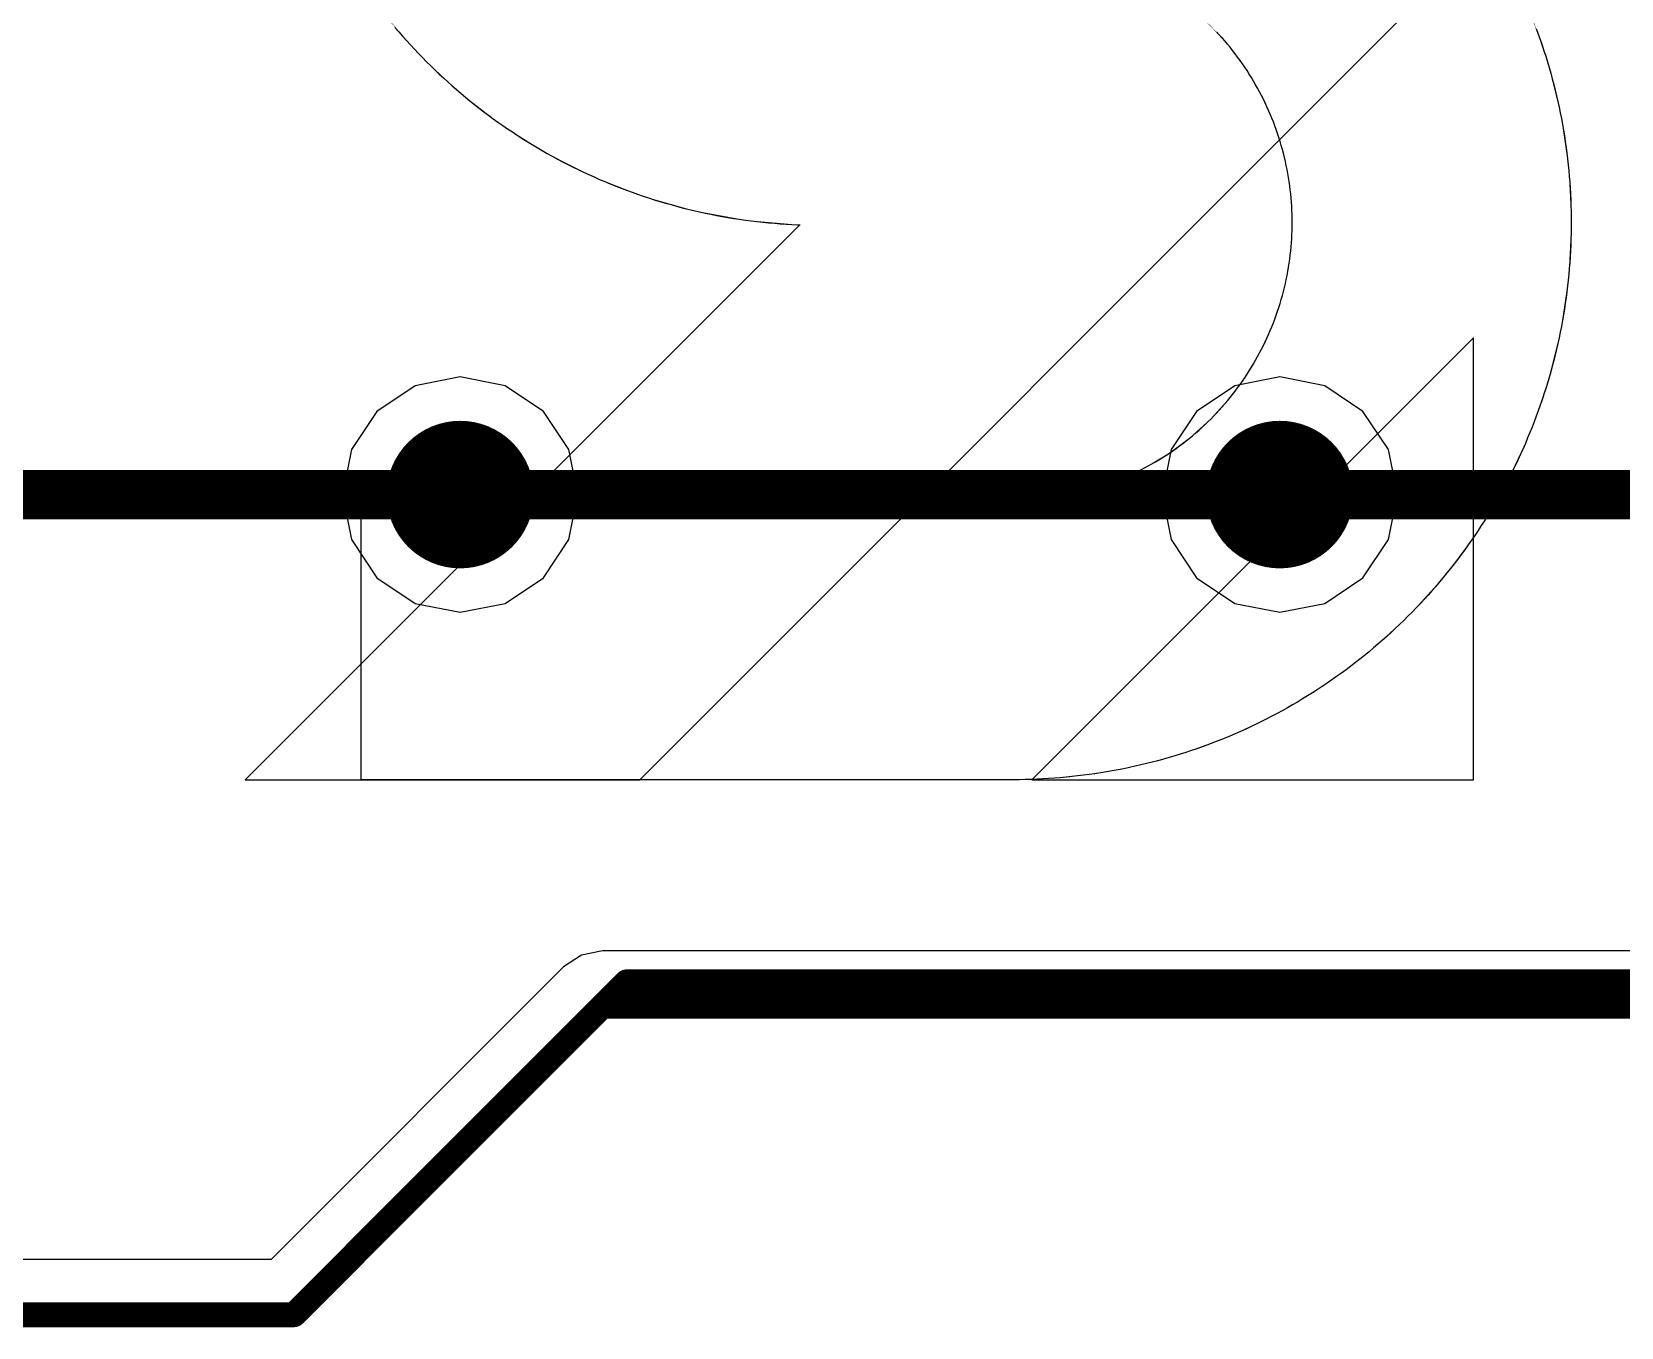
# Model space of a CAD drawing. Extents: x 17 to 262, y 47 to 156.
# Drawn here: x 108.693 to 113.542, y 47.461 to 51.411 of the extents above; entities that cross this region are included whole.
import ezdxf

# ---------------------------------------------------------------- set-up
doc = ezdxf.new("R2010")
doc.units = 0
doc.layers.get('0').update_dxf_attribs({"linetype": 'CONTINUOUS'})
for name, color, linetype in [('BOTTOMLAYER', 5, 'CONTINUOUS'), ('BOTTOMOVERLAY', 54, 'CONTINUOUS'), ('BOTTOMSOLDER', 6, 'CONTINUOUS'), ('KEEPOUTLAYER', 6, 'CONTINUOUS'), ('MECHANICAL1', 6, 'CONTINUOUS'), ('MIDLAYER1', 16, 'CONTINUOUS'), ('MIDLAYER2', 76, 'CONTINUOUS'), ('MULTILAYER', 9, 'CONTINUOUS'), ('TOPLAYER', 1, 'CONTINUOUS'), ('TOPOVERLAY', 2, 'CONTINUOUS'), ('VIAHOLELAYER', 16, 'CONTINUOUS')]:
    doc.layers.add(name, color=color, linetype=linetype)

# ---------------------------------------------------------------- blocks, each defined once
blk = doc.blocks.new('3DR_SMALL_B_1')
at = {"layer": 'BOTTOMOVERLAY'}
for p, q in [((5.8347, 2.533), (3.2928, -0.009)), ((5.3473, 0.842), (7.0383, 2.533)), ((7.0383, 2.533), (5.8347, 2.533)), ((5.3471, 0.8416), (5.3472, 0.8417)), ((5.3472, 0.8414), (5.3471, 0.8416)), ((5.3472, 0.8418), (5.3473, 0.842)), ((5.3472, 0.8417), (5.3472, 0.8418)), ((5.3472, 0.8413), (5.3472, 0.8414)), ((5.3473, 0.8411), (5.3472, 0.8413)), ((5.3475, 0.841), (5.3473, 0.8411)), ((5.3476, 0.841), (5.3475, 0.841)), ((5.3477, 0.841), (5.3476, 0.841)), ((5.3477, 0.8409), (5.3477, 0.841)), ((5.3534, 0.8407), (5.3477, 0.8409)), ((5.3712, 0.8399), (5.3534, 0.8407)), ((5.3889, 0.8389), (5.3712, 0.8399)), ((5.4067, 0.8377), (5.3889, 0.8389)), ((5.4245, 0.8363), (5.4067, 0.8377)), ((5.4422, 0.8347), (5.4245, 0.8363)), ((5.46, 0.8329), (5.4422, 0.8347)), ((5.4777, 0.831), (5.46, 0.8329)), ((5.4954, 0.8288), (5.4777, 0.831)), ((5.513, 0.8265), (5.4954, 0.8288)), ((5.5307, 0.824), (5.513, 0.8265)), ((5.5483, 0.8213), (5.5307, 0.824)), ((5.5659, 0.8184), (5.5483, 0.8213)), ((5.5834, 0.8153), (5.5659, 0.8184)), ((5.6009, 0.8121), (5.5834, 0.8153)), ((5.6184, 0.8087), (5.6009, 0.8121)), ((5.6359, 0.805), (5.6184, 0.8087)), ((5.6533, 0.8013), (5.6359, 0.805)), ((5.6706, 0.7973), (5.6533, 0.8013)), ((5.688, 0.7931), (5.6706, 0.7973)), ((5.7052, 0.7888), (5.688, 0.7931)), ((5.7225, 0.7843), (5.7052, 0.7888)), ((5.7397, 0.7795), (5.7225, 0.7843)), ((5.7568, 0.7747), (5.7397, 0.7795)), ((5.7739, 0.7696), (5.7568, 0.7747)), ((5.7909, 0.7644), (5.7739, 0.7696)), ((5.8079, 0.759), (5.7909, 0.7644)), ((5.8248, 0.7534), (5.8079, 0.759)), ((5.8417, 0.7476), (5.8248, 0.7534)), ((5.8585, 0.7416), (5.8417, 0.7476)), ((5.8752, 0.7355), (5.8585, 0.7416)), ((5.8919, 0.7292), (5.8752, 0.7355)), ((5.9085, 0.7227), (5.8919, 0.7292)), ((5.925, 0.7161), (5.9085, 0.7227)), ((5.9415, 0.7093), (5.925, 0.7161)), ((5.9578, 0.7023), (5.9415, 0.7093)), ((5.9742, 0.6951), (5.9578, 0.7023)), ((5.9904, 0.6878), (5.9742, 0.6951)), ((6.0066, 0.6803), (5.9904, 0.6878)), ((6.0226, 0.6726), (6.0066, 0.6803)), ((6.0386, 0.6648), (6.0226, 0.6726)), ((6.0546, 0.6568), (6.0386, 0.6648)), ((6.0704, 0.6486), (6.0546, 0.6568)), ((6.0861, 0.6403), (6.0704, 0.6486)), ((6.1018, 0.6318), (6.0861, 0.6403)), ((6.1174, 0.6231), (6.1018, 0.6318)), ((6.1328, 0.6143), (6.1174, 0.6231)), ((6.1482, 0.6053), (6.1328, 0.6143)), ((6.1635, 0.5961), (6.1482, 0.6053)), ((6.1787, 0.5868), (6.1635, 0.5961)), ((6.1938, 0.5774), (6.1787, 0.5868)), ((6.2088, 0.5677), (6.1938, 0.5774)), ((6.2237, 0.5579), (6.2088, 0.5677)), ((6.2385, 0.548), (6.2237, 0.5579)), ((6.2532, 0.5379), (6.2385, 0.548)), ((6.2677, 0.5277), (6.2532, 0.5379)), ((6.2822, 0.5173), (6.2677, 0.5277)), ((6.2966, 0.5067), (6.2822, 0.5173)), ((6.3108, 0.496), (6.2966, 0.5067)), ((6.3249, 0.4852), (6.3108, 0.496)), ((6.339, 0.4742), (6.3249, 0.4852)), ((6.3529, 0.463), (6.339, 0.4742)), ((6.3667, 0.4518), (6.3529, 0.463)), ((6.3803, 0.4403), (6.3667, 0.4518)), ((6.3939, 0.4288), (6.3803, 0.4403)), ((6.4073, 0.4171), (6.3939, 0.4288)), ((6.4206, 0.4052), (6.4073, 0.4171)), ((6.4338, 0.3932), (6.4206, 0.4052)), ((6.4468, 0.3811), (6.4338, 0.3932)), ((6.4598, 0.3688), (6.4468, 0.3811)), ((6.4726, 0.3564), (6.4598, 0.3688)), ((6.4852, 0.3439), (6.4726, 0.3564)), ((6.4978, 0.3312), (6.4852, 0.3439)), ((6.5102, 0.3184), (6.4978, 0.3312)), ((6.5224, 0.3055), (6.5102, 0.3184)), ((6.5346, 0.2924), (6.5224, 0.3055)), ((6.5465, 0.2793), (6.5346, 0.2924)), ((6.5584, 0.266), (6.5465, 0.2793)), ((6.5701, 0.2525), (6.5584, 0.266)), ((6.5817, 0.239), (6.5701, 0.2525))]:
    blk.add_line(p, q, dxfattribs=at)
at = {"layer": 'BOTTOMOVERLAY', "const_width": 0.00119}
for points in [[(5.8345, 2.5336), (3.2913, -0.0096)], [(4.6403, 2.5336), (3.2913, 1.1845)], [(4.6403, 2.5336), (3.2913, 2.5336)], [(3.2913, 2.5336), (3.2913, 1.1845)], [(7.0398, 2.5336), (5.3477, 0.8416)], [(7.0398, 2.5336), (5.8345, 2.5336)]]:
    blk.add_lwpolyline(points, dxfattribs=at)
at = {"layer": 'BOTTOMOVERLAY', "const_width": 0.000592}
for points in [[(3.291, 2.5336, 1), (3.2916, 2.5336, 1)], [(3.291, 2.5336, 1), (3.2916, 2.5336, 1)], [(4.64, 2.5336, 1), (4.6406, 2.5336, 1)], [(4.64, 2.5336, 1), (4.6406, 2.5336, 1)], [(5.8342, 2.5336, 1), (5.8348, 2.5336, 1)], [(5.8342, 2.5336, 1), (5.8348, 2.5336, 1)], [(7.0395, 2.5336, 1), (7.0401, 2.5336, 1)], [(7.0395, 2.5336, 1), (7.0401, 2.5336, 1)], [(3.291, 1.1845, 1), (3.2916, 1.1845, 1)], [(3.291, 1.1845, 1), (3.2916, 1.1845, 1)], [(5.3474, 0.8416, 1), (5.348, 0.8416, 1)], [(5.3474, 0.8416, 1), (5.348, 0.8416, 1)]]:
    blk.add_lwpolyline(points, format="xyb", close=True, dxfattribs=at)
at = {"layer": 'BOTTOMOVERLAY', "const_width": 0.00119}
blk.add_lwpolyline([(5.3477, 0.8416, -0.402614), (6.9842, -0.8572)], format="xyb", dxfattribs=at)
at = {"layer": 'BOTTOMSOLDER'}
for p, q in [((3.2919, 1.186), (4.6389, 2.5329)), ((4.6389, 2.5329), (3.2919, 2.5329)), ((3.2919, 2.5329), (3.2919, 1.186))]:
    blk.add_line(p, q, dxfattribs=at)
blk = doc.blocks.new('3DR_SMALL_2')
at = {"layer": 'TOPOVERLAY'}
for p, q in [((-3.3562, -0.2615), (-3.3647, -0.2523)), ((-3.3477, -0.2708), (-3.3562, -0.2615)), ((-3.3395, -0.2803), (-3.3477, -0.2708)), ((-3.3313, -0.2899), (-3.3395, -0.2803)), ((-3.3233, -0.2996), (-3.3313, -0.2899)), ((-2.3892, -0.2427), (-2.3831, -0.2594)), ((-2.3831, -0.2594), (-2.3771, -0.2762)), ((-2.3771, -0.2762), (-2.3713, -0.293)), ((-3.3155, -0.3094), (-3.3233, -0.2996)), ((-3.3078, -0.3194), (-3.3155, -0.3094)), ((-3.3002, -0.3294), (-3.3078, -0.3194)), ((-3.2928, -0.3396), (-3.3002, -0.3294)), ((-2.3713, -0.293), (-2.3657, -0.31)), ((-2.3657, -0.31), (-2.3603, -0.3269)), ((-2.3603, -0.3269), (-2.3551, -0.344)), ((-3.2855, -0.3499), (-3.2928, -0.3396)), ((-3.2784, -0.3602), (-3.2855, -0.3499)), ((-3.2715, -0.3707), (-3.2784, -0.3602)), ((-3.2647, -0.3813), (-3.2715, -0.3707)), ((-3.258, -0.392), (-3.2647, -0.3813)), ((-2.3551, -0.344), (-2.35, -0.361)), ((-2.35, -0.361), (-2.3451, -0.3782)), ((-2.3451, -0.3782), (-2.3404, -0.3954)), ((-3.2516, -0.4028), (-3.258, -0.392)), ((-3.2452, -0.4137), (-3.2516, -0.4028)), ((-3.2391, -0.4246), (-3.2452, -0.4137)), ((-3.2331, -0.4357), (-3.2391, -0.4246)), ((-3.2273, -0.4469), (-3.2331, -0.4357)), ((-2.3404, -0.3954), (-2.3359, -0.4126)), ((-2.3359, -0.4126), (-2.3316, -0.4299)), ((-2.3316, -0.4299), (-2.3274, -0.4472)), ((-3.2216, -0.4581), (-3.2273, -0.4469)), ((-3.2161, -0.4694), (-3.2216, -0.4581)), ((-3.2108, -0.4808), (-3.2161, -0.4694)), ((-3.2056, -0.4923), (-3.2108, -0.4808)), ((-2.3274, -0.4472), (-2.3234, -0.4646)), ((-2.3234, -0.4646), (-2.3197, -0.482)), ((-2.3197, -0.482), (-2.316, -0.4994)), ((-3.2006, -0.5038), (-3.2056, -0.4923)), ((-3.1958, -0.5155), (-3.2006, -0.5038)), ((-3.1912, -0.5272), (-3.1958, -0.5155)), ((-3.1867, -0.5389), (-3.1912, -0.5272)), ((-2.316, -0.4994), (-2.3126, -0.5169)), ((-2.3126, -0.5169), (-2.3094, -0.5344)), ((-3.1824, -0.5507), (-3.1867, -0.5389)), ((-3.1783, -0.5626), (-3.1824, -0.5507)), ((-3.1744, -0.5746), (-3.1783, -0.5626)), ((-3.1706, -0.5866), (-3.1744, -0.5746)), ((-2.3094, -0.5344), (-2.3063, -0.552)), ((-2.3063, -0.552), (-2.3034, -0.5696)), ((-2.3034, -0.5696), (-2.3007, -0.5872)), ((-3.167, -0.5986), (-3.1706, -0.5866)), ((-3.1636, -0.6108), (-3.167, -0.5986)), ((-3.1604, -0.6229), (-3.1636, -0.6108)), ((-3.1573, -0.6351), (-3.1604, -0.6229)), ((-2.3007, -0.5872), (-2.2982, -0.6048)), ((-2.2982, -0.6048), (-2.2959, -0.6225)), ((-2.2959, -0.6225), (-2.2937, -0.6402)), ((-3.1545, -0.6474), (-3.1573, -0.6351)), ((-3.1518, -0.6597), (-3.1545, -0.6474)), ((-3.1493, -0.672), (-3.1518, -0.6597)), ((-3.147, -0.6844), (-3.1493, -0.672)), ((-2.2937, -0.6402), (-2.2918, -0.6579)), ((-2.2918, -0.6579), (-2.29, -0.6756)), ((-2.29, -0.6756), (-2.2884, -0.6934)), ((-3.1448, -0.6968), (-3.147, -0.6844)), ((-3.1429, -0.7092), (-3.1448, -0.6968)), ((-3.1411, -0.7216), (-3.1429, -0.7092)), ((-3.1395, -0.7341), (-3.1411, -0.7216)), ((-2.2884, -0.6934), (-2.287, -0.7111)), ((-2.287, -0.7111), (-2.2858, -0.7289)), ((-3.1381, -0.7466), (-3.1395, -0.7341)), ((-3.1369, -0.7592), (-3.1381, -0.7466)), ((-3.1359, -0.7717), (-3.1369, -0.7592)), ((-3.1351, -0.7842), (-3.1359, -0.7717)), ((-2.2858, -0.7289), (-2.2848, -0.7467)), ((-2.2848, -0.7467), (-2.284, -0.7645)), ((-2.284, -0.7645), (-2.2833, -0.7823)), ((-3.1344, -0.7968), (-3.1351, -0.7842)), ((-3.134, -0.8094), (-3.1344, -0.7968)), ((-3.1337, -0.822), (-3.134, -0.8094)), ((-3.1336, -0.8337), (-3.1337, -0.822)), ((-2.2833, -0.7823), (-2.2828, -0.8001)), ((-2.2828, -0.8001), (-2.2826, -0.8179)), ((-2.2826, -0.8179), (-2.2825, -0.8337)), ((-3.1351, -0.8831), (-3.1344, -0.8705)), ((-3.1344, -0.8705), (-3.134, -0.8579)), ((-3.134, -0.8579), (-3.1337, -0.8454)), ((-3.1337, -0.8454), (-3.1336, -0.8337)), ((-3.1336, -0.8337), (-3.1336, -0.8337)), ((-3.1336, -0.8337), (-3.1336, -0.8337)), ((-3.1336, -0.8337), (-3.1336, -0.8337)), ((-3.1336, -0.8337), (-3.1336, -0.8337)), ((-2.2828, -0.8674), (-2.2833, -0.8852)), ((-2.2826, -0.8496), (-2.2828, -0.8674)), ((-2.2825, -0.8337), (-2.2826, -0.8496)), ((-2.2825, -0.8337), (-2.2825, -0.8337)), ((-2.2825, -0.8337), (-2.2825, -0.8337)), ((-2.2825, -0.8337), (-2.2825, -0.8337)), ((-2.2825, -0.8337), (-2.2825, -0.8337)), ((-2.2825, -0.8337), (-2.2825, -0.8337)), ((-3.1395, -0.9332), (-3.1381, -0.9207)), ((-3.1381, -0.9207), (-3.1369, -0.9082)), ((-3.1369, -0.9082), (-3.1359, -0.8956)), ((-3.1359, -0.8956), (-3.1351, -0.8831)), ((-2.2848, -0.9208), (-2.2858, -0.9386)), ((-2.284, -0.903), (-2.2848, -0.9208)), ((-2.2833, -0.8852), (-2.284, -0.903)), ((-3.1448, -0.9706), (-3.1429, -0.9582)), ((-3.1429, -0.9582), (-3.1411, -0.9457)), ((-3.1411, -0.9457), (-3.1395, -0.9332)), ((-2.287, -0.9564), (-2.2884, -0.9741)), ((-2.2858, -0.9386), (-2.287, -0.9564)), ((-3.1545, -1.02), (-3.1518, -1.0077)), ((-3.1518, -1.0077), (-3.1493, -0.9953)), ((-3.1493, -0.9953), (-3.147, -0.983)), ((-3.147, -0.983), (-3.1448, -0.9706)), ((-2.2918, -1.0096), (-2.2937, -1.0273)), ((-2.29, -0.9919), (-2.2918, -1.0096)), ((-2.2884, -0.9741), (-2.29, -0.9919)), ((-3.167, -1.0687), (-3.1636, -1.0566)), ((-3.1636, -1.0566), (-3.1604, -1.0444)), ((-3.1604, -1.0444), (-3.1573, -1.0322)), ((-3.1573, -1.0322), (-3.1545, -1.02)), ((-2.2982, -1.0627), (-2.3007, -1.0803)), ((-2.2959, -1.045), (-2.2982, -1.0627)), ((-2.2937, -1.0273), (-2.2959, -1.045)), ((-3.1824, -1.1166), (-3.1783, -1.1047)), ((-3.1783, -1.1047), (-3.1744, -1.0928)), ((-3.1744, -1.0928), (-3.1706, -1.0808)), ((-3.1706, -1.0808), (-3.167, -1.0687)), ((-2.3034, -1.0979), (-2.3063, -1.1155)), ((-2.3007, -1.0803), (-2.3034, -1.0979)), ((-3.2056, -1.1751), (-3.2006, -1.1635)), ((-3.2006, -1.1635), (-3.1958, -1.1519)), ((-3.1958, -1.1519), (-3.1912, -1.1402)), ((-3.1912, -1.1402), (-3.1867, -1.1284)), ((-3.1867, -1.1284), (-3.1824, -1.1166)), ((-2.3126, -1.1506), (-2.316, -1.168)), ((-2.3094, -1.133), (-2.3126, -1.1506)), ((-2.3063, -1.1155), (-2.3094, -1.133)), ((-3.2273, -1.2205), (-3.2216, -1.2093)), ((-3.2216, -1.2093), (-3.2161, -1.198)), ((-3.2161, -1.198), (-3.2108, -1.1866)), ((-3.2108, -1.1866), (-3.2056, -1.1751)), ((-2.3234, -1.2029), (-2.3274, -1.2203)), ((-2.3196, -1.1855), (-2.3234, -1.2029)), ((-2.316, -1.168), (-2.3196, -1.1855)), ((-3.2516, -1.2646), (-3.2453, -1.2537)), ((-3.2453, -1.2537), (-3.2391, -1.2427)), ((-3.2391, -1.2427), (-3.2331, -1.2317)), ((-3.2331, -1.2317), (-3.2273, -1.2205)), ((-2.3359, -1.2549), (-2.3404, -1.2721)), ((-2.3316, -1.2376), (-2.3359, -1.2549)), ((-2.3274, -1.2203), (-2.3316, -1.2376)), ((-3.2855, -1.3175), (-3.2784, -1.3071)), ((-3.2784, -1.3071), (-3.2715, -1.2966)), ((-3.2715, -1.2966), (-3.2647, -1.2861)), ((-3.2647, -1.2861), (-3.258, -1.2754)), ((-3.258, -1.2754), (-3.2516, -1.2646)), ((-2.35, -1.3064), (-2.3551, -1.3235)), ((-2.3451, -1.2893), (-2.35, -1.3064)), ((-2.3404, -1.2721), (-2.3451, -1.2893)), ((-3.3155, -1.358), (-3.3078, -1.348)), ((-3.3078, -1.348), (-3.3002, -1.338)), ((-3.3002, -1.338), (-3.2928, -1.3278)), ((-3.2928, -1.3278), (-3.2855, -1.3175)), ((-2.3657, -1.3575), (-2.3713, -1.3744)), ((-2.3603, -1.3405), (-2.3657, -1.3575)), ((-2.3551, -1.3235), (-2.3603, -1.3405)), ((-3.3647, -1.4151), (-3.3562, -1.4059)), ((-3.3562, -1.4059), (-3.3478, -1.3966)), ((-3.3478, -1.3966), (-3.3395, -1.3871)), ((-3.3395, -1.3871), (-3.3313, -1.3775)), ((-3.3313, -1.3775), (-3.3233, -1.3678)), ((-3.3233, -1.3678), (-3.3155, -1.358)), ((-2.3771, -1.3913), (-2.383, -1.408)), ((-2.3713, -1.3744), (-2.3771, -1.3913)), ((-3.4096, -1.4593), (-3.4003, -1.4507)), ((-3.4003, -1.4507), (-3.3912, -1.442)), ((-3.3912, -1.442), (-3.3823, -1.4332)), ((-3.3823, -1.4332), (-3.3734, -1.4242)), ((-3.3734, -1.4242), (-3.3647, -1.4151)), ((-2.3955, -1.4414), (-2.4019, -1.458)), ((-2.3892, -1.4248), (-2.3955, -1.4414)), ((-2.383, -1.408), (-2.3892, -1.4248)), ((-3.4674, -1.5077), (-3.4575, -1.5)), ((-3.4575, -1.5), (-3.4477, -1.4921)), ((-3.4477, -1.4921), (-3.438, -1.4841)), ((-3.438, -1.4841), (-3.4284, -1.476)), ((-3.4284, -1.476), (-3.4189, -1.4677)), ((-3.4189, -1.4677), (-3.4096, -1.4593)), ((-2.4154, -1.491), (-2.4224, -1.5074)), ((-2.4086, -1.4746), (-2.4154, -1.491)), ((-2.4019, -1.458), (-2.4086, -1.4746)), ((-3.5401, -1.5574), (-3.5294, -1.5508)), ((-3.5294, -1.5508), (-3.5188, -1.544)), ((-3.5188, -1.544), (-3.5083, -1.537)), ((-3.5083, -1.537), (-3.4979, -1.5299)), ((-3.4979, -1.5299), (-3.4877, -1.5227)), ((-3.4877, -1.5227), (-3.4775, -1.5152)), ((-3.4775, -1.5152), (-3.4674, -1.5077)), ((-2.4369, -1.54), (-2.4444, -1.5561)), ((-2.4295, -1.5237), (-2.4369, -1.54)), ((-2.4224, -1.5074), (-2.4295, -1.5237)), ((-3.6289, -1.6047), (-3.6175, -1.5993)), ((-3.6175, -1.5993), (-3.6062, -1.5938)), ((-3.6062, -1.5938), (-3.595, -1.5882)), ((-3.595, -1.5882), (-3.5838, -1.5824)), ((-3.5838, -1.5824), (-3.5727, -1.5764)), ((-3.5727, -1.5764), (-3.5618, -1.5702)), ((-3.5618, -1.5702), (-3.5509, -1.5639)), ((-3.5509, -1.5639), (-3.5401, -1.5574)), ((-2.4599, -1.5882), (-2.4679, -1.6041)), ((-2.452, -1.5722), (-2.4599, -1.5882)), ((-2.4444, -1.5561), (-2.452, -1.5722)), ((-3.7468, -1.6484), (-3.7347, -1.6449)), ((-3.7347, -1.6449), (-3.7227, -1.6411)), ((-3.7227, -1.6411), (-3.7107, -1.6372)), ((-3.7107, -1.6372), (-3.6988, -1.633)), ((-3.6988, -1.633), (-3.687, -1.6287)), ((-3.687, -1.6287), (-3.6753, -1.6243)), ((-3.6753, -1.6243), (-3.6636, -1.6196)), ((-3.6636, -1.6196), (-3.6519, -1.6148)), ((-3.6519, -1.6148), (-3.6404, -1.6098)), ((-3.6404, -1.6098), (-3.6289, -1.6047)), ((-2.4844, -1.6357), (-2.4929, -1.6513)), ((-2.4761, -1.6199), (-2.4844, -1.6357)), ((-2.4679, -1.6041), (-2.4761, -1.6199)), ((-5.9741, -2.533), (-5.9741, -1.6819)), ((-5.9741, -1.6819), (-3.9818, -1.6819)), ((-3.9818, -1.6819), (-3.9701, -1.6818)), ((-3.9818, -1.6819), (-3.9818, -1.6819)), ((-3.9818, -1.6819), (-3.9818, -1.6819)), ((-3.9701, -1.6818), (-3.9575, -1.6815)), ((-3.9575, -1.6815), (-3.9449, -1.681)), ((-3.9449, -1.681), (-3.9324, -1.6804)), ((-3.9324, -1.6804), (-3.9198, -1.6795)), ((-3.9198, -1.6795), (-3.9073, -1.6785)), ((-3.9073, -1.6785), (-3.8948, -1.6773)), ((-3.8948, -1.6773), (-3.8822, -1.6759)), ((-3.8822, -1.6759), (-3.8698, -1.6743)), ((-3.8698, -1.6743), (-3.8573, -1.6726)), ((-3.8573, -1.6726), (-3.8449, -1.6706)), ((-3.8449, -1.6706), (-3.8325, -1.6685)), ((-3.8325, -1.6685), (-3.8201, -1.6662)), ((-3.8201, -1.6662), (-3.8078, -1.6637)), ((-3.8078, -1.6637), (-3.7955, -1.661)), ((-3.7955, -1.661), (-3.7832, -1.6581)), ((-3.7832, -1.6581), (-3.771, -1.6551)), ((-3.771, -1.6551), (-3.7589, -1.6518)), ((-3.7589, -1.6518), (-3.7468, -1.6484)), ((-2.5104, -1.6824), (-2.5194, -1.6978)), ((-2.5016, -1.6669), (-2.5104, -1.6824)), ((-2.4929, -1.6513), (-2.5016, -1.6669)), ((-2.5473, -1.7433), (-2.5569, -1.7583)), ((-2.5378, -1.7282), (-2.5473, -1.7433)), ((-2.5285, -1.7131), (-2.5378, -1.7282)), ((-2.5194, -1.6978), (-2.5285, -1.7131)), ((-2.5766, -1.788), (-2.5867, -1.8027)), ((-2.5667, -1.7732), (-2.5766, -1.788)), ((-2.5569, -1.7583), (-2.5667, -1.7732)), ((-2.6074, -1.8317), (-2.6179, -1.8461)), ((-2.597, -1.8173), (-2.6074, -1.8317)), ((-2.5867, -1.8027), (-2.597, -1.8173)), ((-2.6505, -1.8885), (-2.6616, -1.9024)), ((-2.6395, -1.8745), (-2.6505, -1.8885)), ((-2.6286, -1.8603), (-2.6395, -1.8745)), ((-2.6179, -1.8461), (-2.6286, -1.8603)), ((-2.6843, -1.9298), (-2.6959, -1.9434)), ((-2.6729, -1.9162), (-2.6843, -1.9298)), ((-2.6616, -1.9024), (-2.6729, -1.9162)), ((-2.7314, -1.9833), (-2.7436, -1.9963)), ((-2.7194, -1.9701), (-2.7314, -1.9833)), ((-2.7076, -1.9568), (-2.7194, -1.9701)), ((-2.6959, -1.9434), (-2.7076, -1.9568)), ((-2.7807, -2.0347), (-2.7934, -2.0472)), ((-2.7682, -2.0221), (-2.7807, -2.0347)), ((-2.7558, -2.0093), (-2.7682, -2.0221)), ((-2.7436, -1.9963), (-2.7558, -2.0093)), ((-2.8322, -2.084), (-2.8453, -2.096)), ((-2.8191, -2.0719), (-2.8322, -2.084)), ((-2.8062, -2.0596), (-2.8191, -2.0719)), ((-2.7934, -2.0472), (-2.8062, -2.0596)), ((-2.8856, -2.1312), (-2.8993, -2.1426)), ((-2.8721, -2.1196), (-2.8856, -2.1312)), ((-2.8586, -2.1079), (-2.8721, -2.1196)), ((-2.8453, -2.096), (-2.8586, -2.1079)), ((-2.941, -2.176), (-2.9551, -2.1868)), ((-2.927, -2.165), (-2.941, -2.176)), ((-2.9131, -2.1539), (-2.927, -2.165)), ((-2.8993, -2.1426), (-2.9131, -2.1539)), ((-3.0128, -2.2287), (-3.0275, -2.2388)), ((-2.9982, -2.2185), (-3.0128, -2.2287)), ((-2.9837, -2.2081), (-2.9982, -2.2185)), ((-2.9694, -2.1975), (-2.9837, -2.2081)), ((-2.9551, -2.1868), (-2.9694, -2.1975)), ((-3.0872, -2.2776), (-3.1024, -2.2869)), ((-3.0721, -2.2682), (-3.0872, -2.2776)), ((-3.0571, -2.2585), (-3.0721, -2.2682)), ((-3.0422, -2.2488), (-3.0571, -2.2585)), ((-3.0275, -2.2388), (-3.0422, -2.2488)), ((-3.1641, -2.3226), (-3.1798, -2.3311)), ((-3.1485, -2.3139), (-3.1641, -2.3226)), ((-3.1331, -2.3051), (-3.1485, -2.3139)), ((-3.1177, -2.2961), (-3.1331, -2.3051)), ((-3.1024, -2.2869), (-3.1177, -2.2961)), ((-3.2593, -2.3711), (-3.2755, -2.3786)), ((-3.2433, -2.3634), (-3.2593, -2.3711)), ((-3.2273, -2.3556), (-3.2433, -2.3634)), ((-3.2113, -2.3476), (-3.2273, -2.3556)), ((-3.1955, -2.3394), (-3.2113, -2.3476)), ((-3.1798, -2.3311), (-3.1955, -2.3394)), ((-3.374, -2.42), (-3.3907, -2.4263)), ((-3.3574, -2.4135), (-3.374, -2.42)), ((-3.3409, -2.4069), (-3.3574, -2.4135)), ((-3.3244, -2.4001), (-3.3409, -2.4069)), ((-3.308, -2.3931), (-3.3244, -2.4001)), ((-3.2917, -2.3859), (-3.308, -2.3931)), ((-3.2755, -2.3786), (-3.2917, -2.3859)), ((-3.5262, -2.4703), (-3.5434, -2.475)), ((-3.5091, -2.4654), (-3.5262, -2.4703)), ((-3.492, -2.4604), (-3.5091, -2.4654)), ((-3.4749, -2.4551), (-3.492, -2.4604)), ((-3.458, -2.4497), (-3.4749, -2.4551)), ((-3.4411, -2.4441), (-3.458, -2.4497)), ((-3.4242, -2.4384), (-3.4411, -2.4441)), ((-3.4074, -2.4324), (-3.4242, -2.4384)), ((-3.3907, -2.4263), (-3.4074, -2.4324)), ((-3.7705, -2.5196), (-3.7881, -2.5217)), ((-3.7528, -2.5172), (-3.7705, -2.5196)), ((-3.7352, -2.5147), (-3.7528, -2.5172)), ((-3.7175, -2.512), (-3.7352, -2.5147)), ((-3.7, -2.5092), (-3.7175, -2.512)), ((-3.6824, -2.5061), (-3.7, -2.5092)), ((-3.6649, -2.5029), (-3.6824, -2.5061)), ((-3.6474, -2.4994), (-3.6649, -2.5029)), ((-3.63, -2.4958), (-3.6474, -2.4994)), ((-3.6126, -2.492), (-3.63, -2.4958)), ((-3.5952, -2.488), (-3.6126, -2.492)), ((-3.5779, -2.4839), (-3.5952, -2.488)), ((-3.5606, -2.4795), (-3.5779, -2.4839)), ((-3.5434, -2.475), (-3.5606, -2.4795)), ((-3.9818, -2.533), (-5.9741, -2.533)), ((-3.9817, -2.533), (-3.9818, -2.533)), ((-3.9659, -2.5329), (-3.9817, -2.533)), ((-3.948, -2.5326), (-3.9659, -2.5329)), ((-3.9302, -2.5321), (-3.948, -2.5326)), ((-3.9124, -2.5315), (-3.9302, -2.5321)), ((-3.8946, -2.5307), (-3.9124, -2.5315)), ((-3.8769, -2.5296), (-3.8946, -2.5307)), ((-3.8591, -2.5284), (-3.8769, -2.5296)), ((-3.8413, -2.527), (-3.8591, -2.5284)), ((-3.8236, -2.5254), (-3.8413, -2.527)), ((-3.8058, -2.5237), (-3.8236, -2.5254)), ((-3.7881, -2.5217), (-3.8058, -2.5237))]:
    blk.add_line(p, q, dxfattribs=at)
at = {"layer": 'TOPOVERLAY', "const_width": 0.00119}
for points in [[(-3.9183, 0.8651, -0.402614), (-2.2819, -0.8337)], [(-3.9811, 0.0139, -0.413408), (-3.1342, -0.8337)], [(-2.2819, -0.8337, -0.413553), (-3.9818, -2.5336)], [(-3.1342, -0.8337, -0.413579), (-3.9818, -1.6813)]]:
    blk.add_lwpolyline(points, format="xyb", dxfattribs=at)
at = {"layer": 'TOPOVERLAY', "const_width": 0.000592}
for points in [[(-3.1345, -0.8337, 1), (-3.1339, -0.8337, 1)], [(-3.1345, -0.8337, 1), (-3.1339, -0.8337, 1)], [(-2.2822, -0.8337, 1), (-2.2816, -0.8337, 1)], [(-2.2822, -0.8337, 1), (-2.2816, -0.8337, 1)], [(-5.975, -1.6813, 1), (-5.9744, -1.6813, 1)], [(-5.975, -1.6813, 1), (-5.9744, -1.6813, 1)], [(-3.9821, -1.6813, 1), (-3.9815, -1.6813, 1)], [(-3.9821, -1.6813, 1), (-3.9815, -1.6813, 1)], [(-5.975, -2.5336, 1), (-5.9744, -2.5336, 1)], [(-5.975, -2.5336, 1), (-5.9744, -2.5336, 1)], [(-3.9821, -2.5336, 1), (-3.9815, -2.5336, 1)], [(-3.9821, -2.5336, 1), (-3.9815, -2.5336, 1)]]:
    blk.add_lwpolyline(points, format="xyb", close=True, dxfattribs=at)
at = {"layer": 'TOPOVERLAY', "const_width": 0.00119}
for points in [[(-5.9747, -2.5336), (-5.9747, -1.6813)], [(-5.9747, -1.6813), (-3.9818, -1.6813)], [(-5.9747, -2.5336), (-3.9818, -2.5336)]]:
    blk.add_lwpolyline(points, dxfattribs=at)

msp = doc.modelspace()

# ---------------------------------------------------------------- linework, layer by layer
at = {"layer": 'BOTTOMLAYER'}
for p, q in [((110.3699, 48.596), (110.3152, 48.5595)), ((110.4343, 48.6088), (110.3699, 48.596)), ((123.5517, 48.6088), (110.4343, 48.6088)), ((110.3152, 48.5595), (109.4233, 47.6675)), ((109.4233, 47.6675), (102.0024, 47.6675))]:
    msp.add_line(p, q, dxfattribs=at)
at = {"layer": 'BOTTOMLAYER', "const_width": 0.225}
for points in [[(109.8875, 50, 1), (110.1125, 50, 1)], [(112.3875, 50, 1), (112.6125, 50, 1)]]:
    msp.add_lwpolyline(points, format="xyb", close=True, dxfattribs=at)
at = {"layer": 'KEEPOUTLAYER', "const_width": 0.0762}
for points in [[(109.493, 47.4992), (110.4343, 48.4405)], [(110.4343, 48.4405), (123.5517, 48.4405)], [(101.993, 47.4992), (109.493, 47.4992)]]:
    msp.add_lwpolyline(points, dxfattribs=at)
at = {"layer": 'KEEPOUTLAYER', "const_width": 0.0381}
for points in [[(110.4152, 48.4405, 1), (110.4533, 48.4405, 1)], [(110.4152, 48.4405, 1), (110.4533, 48.4405, 1)], [(109.4739, 47.4992, 1), (109.512, 47.4992, 1)], [(109.4739, 47.4992, 1), (109.512, 47.4992, 1)]]:
    msp.add_lwpolyline(points, format="xyb", close=True, dxfattribs=at)
at = {"layer": 'MECHANICAL1', "const_width": 0.0762}
for points in [[(109.493, 47.4992), (110.5078, 48.514)], [(110.5078, 48.514), (123.4782, 48.514)], [(101.993, 47.4992), (109.493, 47.4992)]]:
    msp.add_lwpolyline(points, dxfattribs=at)
at = {"layer": 'MECHANICAL1', "const_width": 0.0381}
for points in [[(110.4888, 48.514, 1), (110.5269, 48.514, 1)], [(110.4888, 48.514, 1), (110.5269, 48.514, 1)], [(109.4739, 47.4992, 1), (109.512, 47.4992, 1)], [(109.4739, 47.4992, 1), (109.512, 47.4992, 1)]]:
    msp.add_lwpolyline(points, format="xyb", close=True, dxfattribs=at)
at = {"layer": 'MIDLAYER1'}
for p, q in [((109.8627, 50.3316), (109.7462, 50.2538)), ((110, 50.3589), (109.8627, 50.3316)), ((110.1373, 50.3316), (110, 50.3589)), ((110.2538, 50.2538), (110.1373, 50.3316)), ((112.3627, 50.3316), (112.2462, 50.2538)), ((112.5, 50.3589), (112.3627, 50.3316)), ((112.6373, 50.3316), (112.5, 50.3589)), ((112.7538, 50.2538), (112.6373, 50.3316)), ((109.7462, 50.2538), (109.6684, 50.1373)), ((110.3316, 50.1373), (110.2538, 50.2538)), ((112.2462, 50.2538), (112.1684, 50.1373)), ((112.8316, 50.1373), (112.7538, 50.2538)), ((109.6684, 50.1373), (109.6411, 50)), ((110.3589, 50), (110.3316, 50.1373)), ((112.1684, 50.1373), (112.1411, 50)), ((112.8589, 50), (112.8316, 50.1373)), ((109.6411, 50), (109.6684, 49.8627)), ((110.3316, 49.8627), (110.3589, 50)), ((112.1411, 50), (112.1684, 49.8627)), ((112.8316, 49.8627), (112.8589, 50)), ((109.6684, 49.8627), (109.7462, 49.7462)), ((110.2538, 49.7462), (110.3316, 49.8627)), ((112.1684, 49.8627), (112.2462, 49.7462)), ((112.7538, 49.7462), (112.8316, 49.8627)), ((109.7462, 49.7462), (109.8627, 49.6684)), ((110.1373, 49.6684), (110.2538, 49.7462)), ((112.2462, 49.7462), (112.3627, 49.6684)), ((112.6373, 49.6684), (112.7538, 49.7462)), ((109.8627, 49.6684), (110, 49.6411)), ((110, 49.6411), (110.1373, 49.6684)), ((112.3627, 49.6684), (112.5, 49.6411)), ((112.5, 49.6411), (112.6373, 49.6684)), ((110.3699, 48.596), (110.3152, 48.5595)), ((110.4343, 48.6088), (110.3699, 48.596)), ((123.5517, 48.6088), (110.4343, 48.6088)), ((110.3152, 48.5595), (109.4233, 47.6675)), ((109.4233, 47.6675), (102.0024, 47.6675))]:
    msp.add_line(p, q, dxfattribs=at)
at = {"layer": 'MIDLAYER1', "const_width": 0.225}
for points in [[(109.8875, 50, 1), (110.1125, 50, 1)], [(112.3875, 50, 1), (112.6125, 50, 1)]]:
    msp.add_lwpolyline(points, format="xyb", close=True, dxfattribs=at)
at = {"layer": 'MIDLAYER2'}
for p, q in [((110.3699, 48.596), (110.3152, 48.5595)), ((110.4343, 48.6088), (110.3699, 48.596)), ((123.5517, 48.6088), (110.4343, 48.6088)), ((110.3152, 48.5595), (109.4233, 47.6675)), ((109.4233, 47.6675), (102.0024, 47.6675))]:
    msp.add_line(p, q, dxfattribs=at)
at = {"layer": 'MIDLAYER2', "const_width": 0.225}
for points in [[(109.8875, 50, 1), (110.1125, 50, 1)], [(112.3875, 50, 1), (112.6125, 50, 1)]]:
    msp.add_lwpolyline(points, format="xyb", close=True, dxfattribs=at)
at = {"layer": 'MULTILAYER', "const_width": 0.225}
for points in [[(109.8875, 50, 1), (110.1125, 50, 1)], [(112.3875, 50, 1), (112.6125, 50, 1)]]:
    msp.add_lwpolyline(points, format="xyb", close=True, dxfattribs=at)
at = {"layer": 'TOPLAYER'}
for p, q in [((110.3699, 48.596), (110.3152, 48.5595)), ((110.4343, 48.6088), (110.3699, 48.596)), ((123.5517, 48.6088), (110.4343, 48.6088)), ((110.3152, 48.5595), (109.4233, 47.6675)), ((109.4233, 47.6675), (102.0024, 47.6675))]:
    msp.add_line(p, q, dxfattribs=at)
at = {"layer": 'TOPLAYER', "const_width": 0.225}
for points in [[(109.8875, 50, 1), (110.1125, 50, 1)], [(112.3875, 50, 1), (112.6125, 50, 1)]]:
    msp.add_lwpolyline(points, format="xyb", close=True, dxfattribs=at)
at = {"layer": 'TOPLAYER', "const_width": 0.15}
msp.add_lwpolyline([(105, 50), (127.5, 50)], dxfattribs=at)
at = {"layer": 'VIAHOLELAYER', "const_width": 0.1}
for points in [[(109.95, 50, 1), (110.05, 50, 1)], [(112.45, 50, 1), (112.55, 50, 1)]]:
    msp.add_lwpolyline(points, format="xyb", close=True, dxfattribs=at)

# ---------------------------------------------------------------- block references
at = {"rotation": 180}
msp.add_blockref('3DR_SMALL_B_1', (116.3828, 51.6636), dxfattribs=at)
msp.add_blockref('3DR_SMALL_2', (115.6716, 51.6636))

doc.saveas('drawing.dxf')
